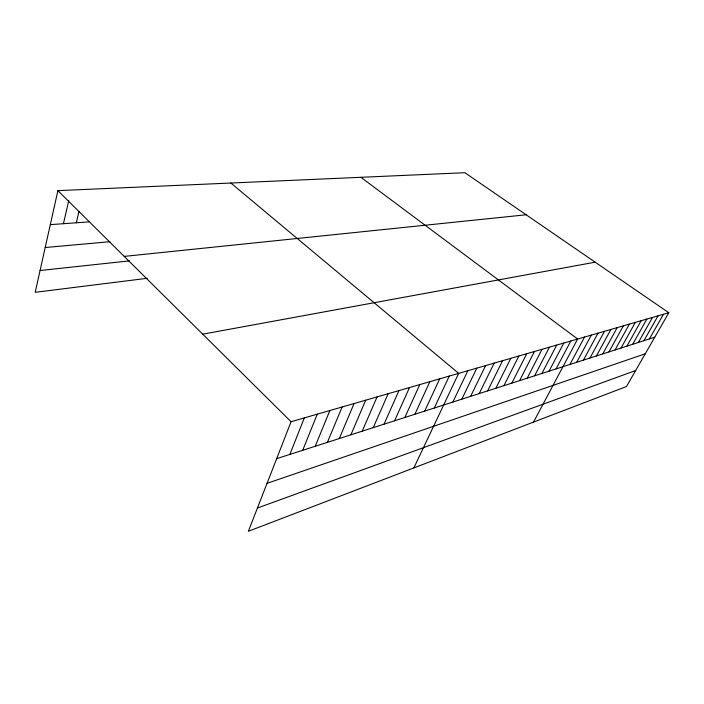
<?xml version="1.0" encoding="UTF-8"?>
<svg xmlns="http://www.w3.org/2000/svg" width="704" height="704" viewBox="0 0 704 704"><rect width="100%" height="100%" fill="white"/><g stroke="black" fill="none" stroke-linecap="round" stroke-linejoin="round"><path stroke-width="1.06" d="M668.8 312.743L291.06 421.722L248.371 531.282L626.481 386.505L668.8 312.743L464.895 172.718L57.895 190.652L35.2 292.31L147.259 278.3M63.448 223.705L68.763 200.578M76.305 222.781L79.015 211.341M289.854 454.423L304.339 417.886M302.694 450.296L317.266 414.163M315.207 446.274L329.85 410.529M327.404 442.358L342.109 406.991M339.293 438.539L354.059 403.542M350.891 434.808L365.71 400.18M362.208 431.174L377.071 396.906M373.252 427.627L388.15 393.712M384.032 424.169L398.957 390.588M394.557 420.79L409.508 387.543M404.835 417.481L419.804 384.578M414.876 414.26L429.862 381.674M424.697 411.101L439.692 378.84M434.289 408.021L449.293 376.068M413.838 467.922L458.674 373.358L230.85 183.031M452.848 402.063L467.852 370.718M461.824 399.177L476.819 368.13M470.606 396.361L485.593 365.596M479.204 393.598L494.182 363.114M487.617 390.896L502.586 360.694M495.854 388.247L510.805 358.318M503.923 385.651L518.857 356.004M511.834 383.117L526.733 353.725M519.578 380.626L534.459 351.498M527.164 378.189L542.018 349.316M534.609 375.795L549.437 347.178M541.904 373.454L556.697 345.083M549.058 371.158L563.816 343.033M556.072 368.905L570.803 341.018M533.509 422.101L577.65 339.038L360.87 177.302M569.906 364.461L584.566 337.04M576.726 362.27L591.342 335.086M583.414 360.122L597.995 333.168M589.978 358.01L604.516 331.285M596.42 355.942L610.914 329.437M602.738 353.91L617.197 327.633M608.942 351.921L623.357 325.855M615.041 349.958L629.402 324.104M621.025 348.04L635.342 322.397M626.894 346.157L641.168 320.716M632.667 344.3L646.897 319.062M638.334 342.478L652.52 317.442M643.914 340.692L658.038 315.85M649.387 338.932L663.467 314.283M257.435 508.024L635.642 370.533M267.054 483.34L645.26 353.778M276.663 458.656L654.764 337.198M202.717 334.171L595.179 262.187M40.066 270.521L129.342 260.885M124.238 256.397L526.143 214.773M45.197 247.518L109.877 241.71M50.31 224.638L88.898 221.883M57.895 190.652L291.06 421.722"/></g></svg>
